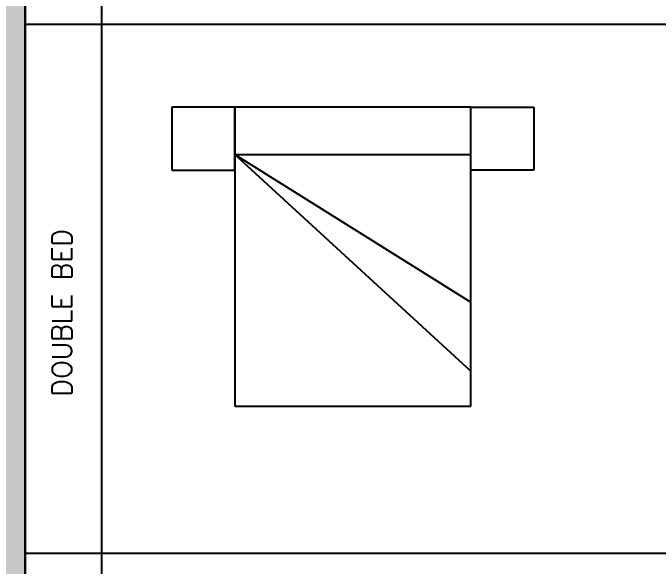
# Model space of a CAD drawing. Header units: millimetres. Extents: x 1787 to 68324, y 1435 to 30835.
# Drawn here: x 5438 to 9544, y 17491 to 21014 of the extents above; entities that cross this region are included whole.
import ezdxf

# ---------------------------------------------------------------- set-up
doc = ezdxf.new("R2010")
doc.units = ezdxf.units.MM
doc.layers.add('www.cad-blocks.net', color=7, linetype='Continuous')
doc.styles.get("Standard").update_dxf_attribs({"font": 'arial.ttf'})

# ---------------------------------------------------------------- blocks, each defined once
blk = doc.blocks.new('MATRI-01')
for p, q in [((-0.7363, 0.9839), (-1.1363, 0.9839)), ((-1.1363, 0.9839), (-1.1363, 0.5839)), ((0.7637, 0.9839), (-0.7363, 0.9839)), ((-0.7363, 0.9839), (-0.7363, -0.9161)), ((-0.7363, 0.5839), (-0.7363, 0.9839)), ((0.7637, -0.9161), (0.7637, 0.9839)), ((0.7637, 0.9839), (1.1637, 0.9839)), ((0.7637, 0.5839), (0.7637, 0.9839)), ((1.1637, 0.9839), (1.1637, 0.5839)), ((-0.7363, 0.6839), (0.7637, 0.6839)), ((-0.7363, 0.6839), (0.7637, -0.2548)), ((-0.7363, 0.6839), (0.7637, -0.695)), ((-1.1363, 0.5839), (-0.7363, 0.5839)), ((1.1637, 0.5839), (0.7637, 0.5839)), ((-0.7363, -0.9161), (0.7637, -0.9161))]:
    blk.add_line(p, q)
blk = doc.blocks.new('format')
at = {"true_color": 0x444444}
blk.add_hatch(color=250, dxfattribs=at).paths.add_polyline_path([(43635.4, 40318.3), (43635.4, 10917.5), (47364.4, 10917.5), (47364.4, 40318.3)])
at = {"color": 155, "true_color": 0x546d8e}
for p, q in [((47364.4, 10917.5), (47364.4, 40318.3)), ((47850.6, 39270.4), (47850.6, 11965.4)), ((47364.4, 30425.3), (110172.9, 30425.3)), ((47364.4, 27062.5), (110172.9, 27062.5))]:
    blk.add_line(p, q, dxfattribs=at)
blk.add_line((47364.4, 40318.3), (47364.4, 10917.5))
at = {"color": 250, "true_color": 0x444444}
blk.add_line((47364.4, 40318.3), (47364.4, 10917.5), dxfattribs=at)
at = {"layer": 'www.cad-blocks.net', "insert": (47535.2, 28058.1), "char_height": 125, "attachment_point": 1, "rotation": 90}
blk.add_mtext_dynamic_manual_height_columns('{\\Fsimplex|c0;DOUBLE BED}', width=5331.342, gutter_width=12.5, heights=[0], dxfattribs=at)

msp = doc.modelspace()

# ---------------------------------------------------------------- block references
at = {"xscale": 1000, "yscale": 1000, "zscale": 1000}
msp.add_blockref('MATRI-01', (7584.4, 19430.4), dxfattribs=at)
at = {"layer": 'www.cad-blocks.net'}
msp.add_blockref('format', (-41848.5, -9482.9), dxfattribs=at)

doc.saveas('drawing.dxf')
